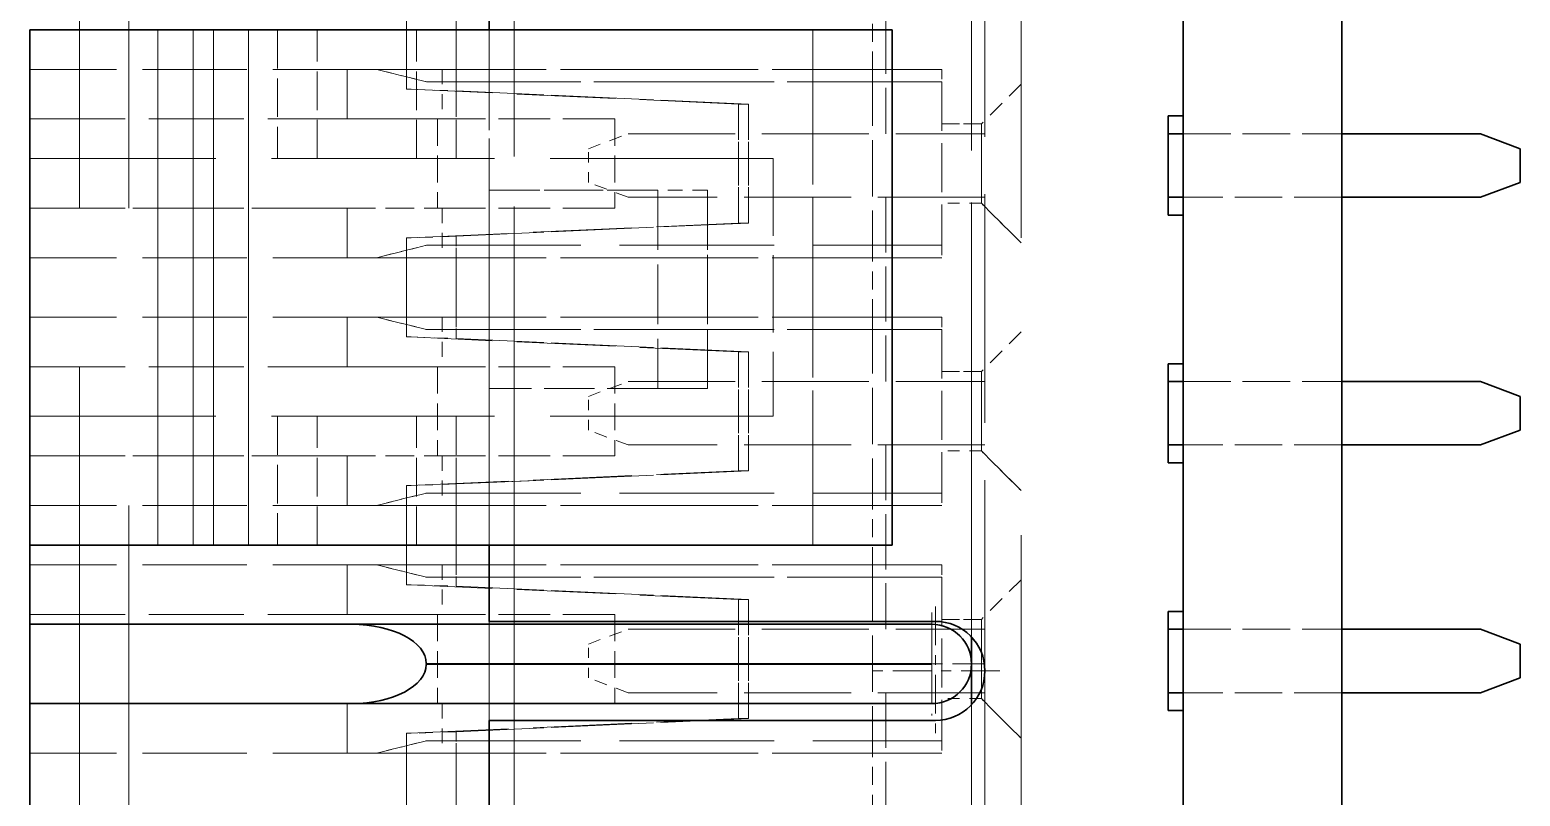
# Model space of a CAD drawing. Extents: x 23 to 417, y 3 to 294.
# Drawn here: x 329.07 to 344.11, y 106.66 to 114.4 of the extents above; entities that cross this region are included whole.
import ezdxf

# ---------------------------------------------------------------- set-up
doc = ezdxf.new("R2010")
doc.units = 0
doc.linetypes.add('DASHDOT', pattern=[18.5, 12, -3, 0.5, -3])
doc.linetypes.add('DASHED', pattern=[15, 12, -3])
doc.layers.get('0').update_dxf_attribs({"lineweight": 13})

# ---------------------------------------------------------------- blocks, each defined once
blk = doc.blocks.new('BLOCK112')
at = {"color": 7, "linetype": 'DASHDOT', "lineweight": 13, "ltscale": 0.0325}
for p, q in [((36.898, -88.127), (36.898, -89.427)), ((37.548, -88.777), (36.248, -88.777))]:
    blk.add_line(p, q, dxfattribs=at)
blk = doc.blocks.new('BLOCK116')
at = {"color": 7, "linetype": 'DASHDOT', "lineweight": 13, "ltscale": 0.026}
for p, q in [((36.863, -88.187), (36.863, -89.227)), ((37.383, -88.707), (36.343, -88.707))]:
    blk.add_line(p, q, dxfattribs=at)
blk = doc.blocks.new('BLOCK123')
at = {"color": 7, "lineweight": 35}
for p, q in [((39.398, -108.651), (39.398, -14.177)), ((40.998, -108.651), (40.998, -14.177))]:
    blk.add_line(p, q, dxfattribs=at)
at = {"color": 7, "linetype": 'DASHED', "lineweight": 13}
for p, q in [((32.648, -97.857), (32.648, -71.997)), ((32.648, -97.857), (32.648, -71.997)), ((28.263, -97.707), (28.263, -72.107)), ((28.263, -72.107), (28.263, -97.707)), ((28.763, -72.107), (28.763, -97.707)), ((28.763, -72.107), (28.763, -97.707)), ((37.263, -97.707), (37.263, -72.107)), ((37.263, -97.707), (37.263, -72.107)), ((37.763, -72.407), (37.763, -97.407)), ((37.763, -72.407), (37.763, -97.407))]:
    blk.add_line(p, q, dxfattribs=at)
at = {"color": 7, "linetype": 'DASHED', "lineweight": 13, "ltscale": 0.2175}
for p, q in [((32.398, -80.577), (32.398, -89.277)), ((32.398, -89.277), (32.398, -80.577))]:
    blk.add_line(p, q, dxfattribs=at)
at = {"color": 7, "linetype": 'DASHED', "lineweight": 13, "ltscale": 0.1925}
blk.add_line((37.398, -81.077), (37.398, -88.777), dxfattribs=at)
blk.add_line((37.398, -81.077), (37.398, -88.777), dxfattribs=at)
at = {"color": 7, "linetype": 'DASHED', "lineweight": 13, "ltscale": 0.175368}
blk.add_line((37.263, -81.42), (37.263, -88.434), dxfattribs=at)
blk.add_line((37.263, -81.42), (37.263, -88.434), dxfattribs=at)
at = {"color": 7, "lineweight": 35, "ltscale": 0.01825}
blk.add_line((32.398, -82.307), (32.398, -81.577), dxfattribs=at)
blk.add_line((32.398, -82.307), (32.398, -81.577), dxfattribs=at)
at = {"color": 7, "linetype": 'DASHED', "lineweight": 13, "ltscale": 0.1675}
blk.add_line((32.648, -81.577), (32.648, -88.277), dxfattribs=at)
blk.add_line((32.648, -81.577), (32.648, -88.277), dxfattribs=at)
at = {"color": 7, "linetype": 'DASHED', "lineweight": 13, "ltscale": 0.0465}
for p, q in [((36.398, -81.497), (36.398, -83.357)), ((36.398, -81.497), (36.398, -83.357)), ((36.398, -83.997), (36.398, -85.857)), ((36.398, -83.997), (36.398, -85.857)), ((36.398, -86.497), (36.398, -88.357)), ((36.398, -86.497), (36.398, -88.357)), ((36.398, -88.997), (36.398, -90.857)), ((36.398, -88.997), (36.398, -90.857))]:
    blk.add_line(p, q, dxfattribs=at)
at = {"color": 7, "linetype": 'DASHED', "lineweight": 13, "ltscale": 0.0375}
for p, q in [((39.398, -83.177), (39.398, -81.677)), ((39.398, -81.677), (39.398, -83.177)), ((39.398, -85.677), (39.398, -84.177)), ((39.398, -84.177), (39.398, -85.677)), ((39.398, -88.177), (39.398, -86.677)), ((39.398, -86.677), (39.398, -88.177)), ((39.398, -90.677), (39.398, -89.177)), ((39.398, -89.177), (39.398, -90.677))]:
    blk.add_line(p, q, dxfattribs=at)
at = {"color": 7, "linetype": 'DASHED', "lineweight": 13, "ltscale": 0.025}
for p, q in [((31.563, -82.907), (31.563, -81.907)), ((31.563, -81.907), (31.563, -82.907)), ((31.563, -85.407), (31.563, -84.407)), ((31.563, -84.407), (31.563, -85.407)), ((31.563, -87.907), (31.563, -86.907)), ((31.563, -86.907), (31.563, -87.907)), ((31.563, -90.407), (31.563, -89.407)), ((31.563, -89.407), (31.563, -90.407))]:
    blk.add_line(p, q, dxfattribs=at)
at = {"color": 7, "linetype": 'DASHED', "lineweight": 13, "ltscale": 0.015}
for p, q in [((32.063, -82.107), (32.063, -82.707)), ((32.063, -82.707), (32.063, -82.107)), ((36.263, -82.707), (36.263, -82.107)), ((36.263, -82.707), (36.263, -82.107)), ((32.063, -84.607), (32.063, -85.207)), ((32.063, -85.207), (32.063, -84.607)), ((36.263, -85.207), (36.263, -84.607)), ((36.263, -85.207), (36.263, -84.607)), ((32.063, -87.107), (32.063, -87.707)), ((32.063, -87.707), (32.063, -87.107)), ((36.263, -87.707), (36.263, -87.107)), ((36.263, -87.707), (36.263, -87.107)), ((32.063, -89.607), (32.063, -90.207)), ((32.063, -90.207), (32.063, -89.607)), ((36.263, -90.207), (36.263, -89.607)), ((36.263, -90.207), (36.263, -89.607))]:
    blk.add_line(p, q, dxfattribs=at)
at = {"color": 7, "lineweight": 35, "ltscale": 0.032322}
for p, q in [((29.055, -82.307), (27.763, -82.307)), ((29.055, -82.307), (27.763, -82.307)), ((27.763, -87.507), (29.055, -87.507)), ((29.055, -87.507), (27.763, -87.507))]:
    blk.add_line(p, q, dxfattribs=at)
at = {"color": 7, "lineweight": 35, "ltscale": 0.13}
for p, q in [((27.763, -82.307), (27.763, -87.507)), ((27.763, -82.307), (27.763, -87.507)), ((36.463, -82.307), (36.463, -87.507)), ((36.463, -82.307), (36.463, -87.507))]:
    blk.add_line(p, q, dxfattribs=at)
at = {"color": 7, "lineweight": 35, "ltscale": 0.008839}
for p, q in [((29.055, -82.307), (29.409, -82.307)), ((29.055, -82.307), (29.409, -82.307)), ((29.97, -82.307), (29.616, -82.307)), ((29.97, -82.307), (29.616, -82.307)), ((29.409, -87.507), (29.055, -87.507)), ((29.055, -87.507), (29.409, -87.507)), ((29.616, -87.507), (29.97, -87.507)), ((29.97, -87.507), (29.616, -87.507))]:
    blk.add_line(p, q, dxfattribs=at)
at = {"color": 7, "lineweight": 13, "ltscale": 0.13}
for p, q in [((29.055, -82.307), (29.055, -87.507)), ((29.055, -82.307), (29.055, -87.507)), ((29.409, -82.307), (29.409, -87.507)), ((29.409, -82.307), (29.409, -87.507)), ((29.616, -82.307), (29.616, -87.507)), ((29.616, -82.307), (29.616, -87.507)), ((29.97, -82.307), (29.97, -87.507)), ((29.97, -82.307), (29.97, -87.507))]:
    blk.add_line(p, q, dxfattribs=at)
at = {"color": 7, "lineweight": 35, "ltscale": 0.005178}
for p, q in [((29.616, -82.307), (29.409, -82.307)), ((29.616, -82.307), (29.409, -82.307)), ((29.409, -87.507), (29.616, -87.507)), ((29.616, -87.507), (29.409, -87.507))]:
    blk.add_line(p, q, dxfattribs=at)
at = {"color": 7, "lineweight": 35, "ltscale": 0.162322}
for p, q in [((36.463, -82.307), (29.97, -82.307)), ((36.463, -82.307), (29.97, -82.307)), ((29.97, -87.507), (36.463, -87.507)), ((36.463, -87.507), (29.97, -87.507))]:
    blk.add_line(p, q, dxfattribs=at)
at = {"color": 7, "linetype": 'DASHED', "lineweight": 13, "ltscale": 0.0325}
for p, q in [((30.263, -82.307), (30.263, -83.607)), ((30.263, -82.307), (30.263, -83.607)), ((30.263, -82.307), (30.263, -83.607)), ((30.263, -82.307), (30.263, -83.607)), ((30.663, -83.607), (30.663, -82.307)), ((30.663, -83.607), (30.663, -82.307)), ((31.663, -83.607), (31.663, -82.307)), ((31.663, -83.607), (31.663, -82.307)), ((32.063, -83.607), (32.063, -82.307)), ((32.063, -82.307), (32.063, -83.607)), ((32.063, -82.307), (32.063, -83.607)), ((32.063, -82.307), (32.063, -83.607)), ((30.263, -86.207), (30.263, -87.507)), ((30.263, -86.207), (30.263, -87.507)), ((30.263, -86.207), (30.263, -87.507)), ((30.263, -86.207), (30.263, -87.507)), ((30.663, -87.507), (30.663, -86.207)), ((30.663, -87.507), (30.663, -86.207)), ((31.663, -87.507), (31.663, -86.207)), ((31.663, -87.507), (31.663, -86.207)), ((32.063, -87.507), (32.063, -86.207)), ((32.063, -86.207), (32.063, -87.507)), ((32.063, -86.207), (32.063, -87.507)), ((32.063, -86.207), (32.063, -87.507))]:
    blk.add_line(p, q, dxfattribs=at)
at = {"color": 7, "linetype": 'DASHED', "lineweight": 13, "ltscale": 0.0405}
blk.add_line((32.398, -83.927), (32.398, -82.307), dxfattribs=at)
blk.add_line((32.398, -83.927), (32.398, -82.307), dxfattribs=at)
at = {"color": 7, "linetype": 'DASHED', "lineweight": 13, "ltscale": 0.13}
for p, q in [((35.663, -87.507), (35.663, -82.307)), ((35.663, -82.307), (35.663, -87.507)), ((36.963, -82.832), (31.763, -82.832)), ((31.763, -82.832), (36.963, -82.832)), ((31.763, -84.482), (36.963, -84.482)), ((31.763, -84.482), (36.963, -84.482)), ((36.963, -85.332), (31.763, -85.332)), ((31.763, -85.332), (36.963, -85.332)), ((31.763, -86.982), (36.963, -86.982)), ((31.763, -86.982), (36.963, -86.982)), ((36.963, -87.832), (31.763, -87.832)), ((31.763, -87.832), (36.963, -87.832)), ((31.763, -89.482), (36.963, -89.482)), ((31.763, -89.482), (36.963, -89.482))]:
    blk.add_line(p, q, dxfattribs=at)
at = {"color": 7, "linetype": 'DASHED', "lineweight": 13, "ltscale": 0.0875}
for p, q in [((31.263, -82.707), (27.763, -82.707)), ((31.263, -82.707), (27.763, -82.707)), ((31.263, -84.607), (27.763, -84.607)), ((31.263, -84.607), (27.763, -84.607)), ((31.263, -85.207), (27.763, -85.207)), ((31.263, -85.207), (27.763, -85.207)), ((31.263, -87.107), (27.763, -87.107)), ((31.263, -87.107), (27.763, -87.107)), ((31.263, -87.707), (27.763, -87.707)), ((31.263, -87.707), (27.763, -87.707)), ((31.263, -89.607), (27.763, -89.607)), ((31.263, -89.607), (27.763, -89.607))]:
    blk.add_line(p, q, dxfattribs=at)
at = {"color": 7, "linetype": 'DASHED', "lineweight": 13, "ltscale": 0.0125}
for p, q in [((30.963, -83.207), (30.963, -82.707)), ((30.963, -82.707), (30.963, -83.207)), ((31.924, -82.707), (31.924, -83.207)), ((31.924, -82.707), (31.924, -83.207)), ((34.598, -83.927), (34.098, -83.927)), ((34.598, -83.927), (34.098, -83.927)), ((30.963, -84.607), (30.963, -84.107)), ((30.963, -84.107), (30.963, -84.607)), ((31.924, -84.107), (31.924, -84.607)), ((31.924, -84.107), (31.924, -84.607)), ((30.963, -85.707), (30.963, -85.207)), ((30.963, -85.207), (30.963, -85.707)), ((31.924, -85.207), (31.924, -85.707)), ((31.924, -85.207), (31.924, -85.707)), ((34.098, -85.927), (34.598, -85.927)), ((34.598, -85.927), (34.098, -85.927)), ((30.963, -87.107), (30.963, -86.607)), ((30.963, -86.607), (30.963, -87.107)), ((31.924, -86.607), (31.924, -87.107)), ((31.924, -86.607), (31.924, -87.107)), ((30.963, -88.207), (30.963, -87.707)), ((30.963, -87.707), (30.963, -88.207)), ((31.924, -87.707), (31.924, -88.207)), ((31.924, -87.707), (31.924, -88.207)), ((30.963, -89.607), (30.963, -89.107)), ((30.963, -89.107), (30.963, -89.607)), ((31.924, -89.107), (31.924, -89.607)), ((31.924, -89.107), (31.924, -89.607))]:
    blk.add_line(p, q, dxfattribs=at)
at = {"color": 7, "linetype": 'DASHED', "lineweight": 13, "ltscale": 0.1425}
for p, q in [((36.963, -82.707), (31.263, -82.707)), ((31.263, -82.707), (36.963, -82.707)), ((36.963, -84.607), (31.263, -84.607)), ((31.263, -84.607), (36.963, -84.607)), ((36.963, -85.207), (31.263, -85.207)), ((31.263, -85.207), (36.963, -85.207)), ((36.963, -87.107), (31.263, -87.107)), ((31.263, -87.107), (36.963, -87.107)), ((36.963, -87.707), (31.263, -87.707)), ((31.263, -87.707), (36.963, -87.707)), ((36.963, -89.607), (31.263, -89.607)), ((31.263, -89.607), (36.963, -89.607))]:
    blk.add_line(p, q, dxfattribs=at)
at = {"color": 7, "linetype": 'DASHED', "lineweight": 13, "ltscale": 0.012885}
for p, q in [((31.763, -82.832), (31.263, -82.707)), ((31.263, -82.707), (31.763, -82.832)), ((31.263, -84.607), (31.763, -84.482)), ((31.763, -84.482), (31.263, -84.607)), ((31.763, -85.332), (31.263, -85.207)), ((31.263, -85.207), (31.763, -85.332)), ((31.263, -87.107), (31.763, -86.982)), ((31.763, -86.982), (31.263, -87.107)), ((31.763, -87.832), (31.263, -87.707)), ((31.263, -87.707), (31.763, -87.832)), ((31.263, -89.607), (31.763, -89.482)), ((31.763, -89.482), (31.263, -89.607))]:
    blk.add_line(p, q, dxfattribs=at)
at = {"color": 7, "linetype": 'DASHED', "lineweight": 13, "ltscale": 0.00541}
for p, q in [((32.063, -82.923), (32.063, -82.707)), ((32.063, -82.707), (32.063, -82.923)), ((32.063, -84.607), (32.063, -84.391)), ((32.063, -84.391), (32.063, -84.607)), ((32.063, -85.423), (32.063, -85.207)), ((32.063, -85.207), (32.063, -85.423)), ((32.063, -87.107), (32.063, -86.891)), ((32.063, -86.891), (32.063, -87.107)), ((32.063, -87.923), (32.063, -87.707)), ((32.063, -87.707), (32.063, -87.923)), ((32.063, -89.607), (32.063, -89.391)), ((32.063, -89.391), (32.063, -89.607))]:
    blk.add_line(p, q, dxfattribs=at)
at = {"color": 7, "linetype": 'DASHED', "lineweight": 13, "ltscale": 0.0475}
for p, q in [((36.263, -82.707), (36.263, -84.607)), ((36.263, -82.707), (36.263, -84.607)), ((36.263, -85.207), (36.263, -87.107)), ((36.263, -85.207), (36.263, -87.107)), ((36.263, -87.707), (36.263, -89.607)), ((36.263, -87.707), (36.263, -89.607))]:
    blk.add_line(p, q, dxfattribs=at)
at = {"color": 7, "linetype": 'DASHED', "lineweight": 13, "ltscale": 0.003125}
for p, q in [((36.963, -82.707), (36.963, -82.832)), ((36.963, -82.707), (36.963, -82.832)), ((36.963, -84.482), (36.963, -84.607)), ((36.963, -84.482), (36.963, -84.607)), ((36.963, -85.207), (36.963, -85.332)), ((36.963, -85.207), (36.963, -85.332)), ((36.963, -86.982), (36.963, -87.107)), ((36.963, -86.982), (36.963, -87.107)), ((36.963, -87.707), (36.963, -87.832)), ((36.963, -87.707), (36.963, -87.832)), ((36.963, -89.482), (36.963, -89.607)), ((36.963, -89.482), (36.963, -89.607))]:
    blk.add_line(p, q, dxfattribs=at)
at = {"color": 7, "linetype": 'DASHED', "lineweight": 13, "ltscale": 0.04125}
for p, q in [((36.963, -82.832), (36.963, -84.482)), ((36.963, -82.832), (36.963, -84.482)), ((36.963, -85.332), (36.963, -86.982)), ((36.963, -85.332), (36.963, -86.982)), ((36.963, -87.832), (36.963, -89.482)), ((36.963, -87.832), (36.963, -89.482))]:
    blk.add_line(p, q, dxfattribs=at)
at = {"color": 7, "linetype": 'DASHED', "lineweight": 13, "ltscale": 0.001151}
for p, q in [((31.563, -82.907), (31.609, -82.907)), ((31.609, -82.907), (31.563, -82.907)), ((31.609, -84.407), (31.563, -84.407)), ((31.609, -84.407), (31.563, -84.407)), ((31.563, -85.407), (31.609, -85.407)), ((31.609, -85.407), (31.563, -85.407)), ((31.609, -86.907), (31.563, -86.907)), ((31.609, -86.907), (31.563, -86.907)), ((31.563, -87.907), (31.609, -87.907)), ((31.609, -87.907), (31.563, -87.907)), ((31.609, -89.407), (31.563, -89.407)), ((31.609, -89.407), (31.563, -89.407))]:
    blk.add_line(p, q, dxfattribs=at)
at = {"color": 7, "linetype": 'DASHED', "lineweight": 13, "ltscale": 0.0829}
for p, q in [((34.912, -83.057), (31.599, -82.907)), ((34.912, -83.057), (31.599, -82.907)), ((31.599, -84.407), (34.912, -84.257)), ((31.599, -84.407), (34.912, -84.257)), ((34.912, -85.557), (31.599, -85.407)), ((34.912, -85.557), (31.599, -85.407)), ((31.599, -86.907), (34.912, -86.757)), ((31.599, -86.907), (34.912, -86.757)), ((34.912, -88.057), (31.599, -87.907)), ((34.912, -88.057), (31.599, -87.907)), ((31.599, -89.407), (34.912, -89.257)), ((31.599, -89.407), (34.912, -89.257))]:
    blk.add_line(p, q, dxfattribs=at)
at = {"color": 7, "linetype": 'DASHED', "lineweight": 13, "ltscale": 0.011356}
for p, q in [((31.609, -82.907), (32.063, -82.923)), ((31.609, -82.907), (32.063, -82.923)), ((32.063, -84.391), (31.609, -84.407)), ((32.063, -84.391), (31.609, -84.407)), ((31.609, -85.407), (32.063, -85.423)), ((31.609, -85.407), (32.063, -85.423)), ((32.063, -86.891), (31.609, -86.907)), ((32.063, -86.891), (31.609, -86.907)), ((31.609, -87.907), (32.063, -87.923)), ((31.609, -87.907), (32.063, -87.923)), ((32.063, -89.391), (31.609, -89.407)), ((32.063, -89.391), (31.609, -89.407))]:
    blk.add_line(p, q, dxfattribs=at)
at = {"color": 7, "linetype": 'DASHED', "lineweight": 13, "ltscale": 0.073826}
for p, q in [((35.013, -83.057), (32.063, -82.923)), ((32.063, -82.923), (35.013, -83.057)), ((32.063, -84.391), (35.013, -84.257)), ((35.013, -84.257), (32.063, -84.391)), ((35.013, -85.557), (32.063, -85.423)), ((32.063, -85.423), (35.013, -85.557)), ((32.063, -86.891), (35.013, -86.757)), ((35.013, -86.757), (32.063, -86.891)), ((35.013, -88.057), (32.063, -87.923)), ((32.063, -87.923), (35.013, -88.057)), ((32.063, -89.391), (35.013, -89.257)), ((35.013, -89.257), (32.063, -89.391))]:
    blk.add_line(p, q, dxfattribs=at)
at = {"color": 7, "linetype": 'DASHED', "lineweight": 13, "ltscale": 0.014142}
for p, q in [((37.763, -82.857), (37.363, -83.257)), ((37.763, -82.857), (37.363, -83.257)), ((37.363, -84.057), (37.763, -84.457)), ((37.763, -84.457), (37.363, -84.057)), ((37.763, -85.357), (37.363, -85.757)), ((37.763, -85.357), (37.363, -85.757)), ((37.363, -86.557), (37.763, -86.957)), ((37.763, -86.957), (37.363, -86.557)), ((37.763, -87.857), (37.363, -88.257)), ((37.763, -87.857), (37.363, -88.257)), ((37.363, -89.057), (37.763, -89.457)), ((37.763, -89.457), (37.363, -89.057))]:
    blk.add_line(p, q, dxfattribs=at)
at = {"color": 7, "linetype": 'DASHED', "lineweight": 13, "ltscale": 0.03}
for p, q in [((34.912, -84.257), (34.912, -83.057)), ((34.912, -83.057), (34.912, -84.257)), ((35.013, -84.257), (35.013, -83.057)), ((35.013, -83.057), (35.013, -84.257)), ((34.912, -86.757), (34.912, -85.557)), ((34.912, -85.557), (34.912, -86.757)), ((35.013, -86.757), (35.013, -85.557)), ((35.013, -85.557), (35.013, -86.757)), ((34.912, -89.257), (34.912, -88.057)), ((34.912, -88.057), (34.912, -89.257)), ((35.013, -89.257), (35.013, -88.057)), ((35.013, -88.057), (35.013, -89.257))]:
    blk.add_line(p, q, dxfattribs=at)
at = {"color": 7, "linetype": 'DASHED', "lineweight": 13, "ltscale": 0.002515}
for p, q in [((34.912, -83.057), (35.013, -83.057)), ((34.912, -83.057), (35.013, -83.057)), ((34.912, -84.257), (35.013, -84.257)), ((35.013, -84.257), (34.912, -84.257)), ((34.912, -85.557), (35.013, -85.557)), ((34.912, -85.557), (35.013, -85.557)), ((34.912, -86.757), (35.013, -86.757)), ((35.013, -86.757), (34.912, -86.757)), ((34.912, -88.057), (35.013, -88.057)), ((34.912, -88.057), (35.013, -88.057)), ((34.912, -89.257), (35.013, -89.257)), ((35.013, -89.257), (34.912, -89.257))]:
    blk.add_line(p, q, dxfattribs=at)
at = {"color": 7, "linetype": 'DASHED', "lineweight": 13, "ltscale": 0.08}
for p, q in [((27.763, -83.207), (30.963, -83.207)), ((27.763, -83.207), (30.963, -83.207)), ((30.963, -84.107), (27.763, -84.107)), ((27.763, -84.107), (30.963, -84.107)), ((27.763, -85.707), (30.963, -85.707)), ((27.763, -85.707), (30.963, -85.707)), ((30.963, -86.607), (27.763, -86.607)), ((27.763, -86.607), (30.963, -86.607)), ((27.763, -88.207), (30.963, -88.207)), ((27.763, -88.207), (30.963, -88.207))]:
    blk.add_line(p, q, dxfattribs=at)
at = {"color": 7, "linetype": 'DASHED', "lineweight": 13, "ltscale": 0.02404}
for p, q in [((31.924, -83.207), (30.963, -83.207)), ((30.963, -83.207), (31.924, -83.207)), ((30.963, -84.107), (31.924, -84.107)), ((30.963, -84.107), (31.924, -84.107)), ((31.924, -85.707), (30.963, -85.707)), ((30.963, -85.707), (31.924, -85.707)), ((30.963, -86.607), (31.924, -86.607)), ((30.963, -86.607), (31.924, -86.607)), ((31.924, -88.207), (30.963, -88.207)), ((30.963, -88.207), (31.924, -88.207))]:
    blk.add_line(p, q, dxfattribs=at)
at = {"color": 7, "linetype": 'DASHED', "lineweight": 13, "ltscale": 0.0225}
for p, q in [((31.877, -83.207), (31.877, -84.107)), ((31.877, -83.207), (31.877, -84.107)), ((33.663, -83.207), (33.663, -84.107)), ((33.663, -83.207), (33.663, -84.107)), ((31.877, -85.707), (31.877, -86.607)), ((31.877, -85.707), (31.877, -86.607)), ((33.663, -85.707), (33.663, -86.607)), ((33.663, -85.707), (33.663, -86.607)), ((31.877, -88.207), (31.877, -89.107)), ((31.877, -88.207), (31.877, -89.107)), ((33.663, -88.207), (33.663, -89.107)), ((33.663, -88.207), (33.663, -89.107))]:
    blk.add_line(p, q, dxfattribs=at)
at = {"color": 7, "linetype": 'DASHED', "lineweight": 13, "ltscale": 0.04346}
for p, q in [((33.663, -83.207), (31.924, -83.207)), ((33.663, -83.207), (31.924, -83.207)), ((33.663, -84.107), (31.924, -84.107)), ((33.663, -84.107), (31.924, -84.107)), ((33.663, -85.707), (31.924, -85.707)), ((33.663, -85.707), (31.924, -85.707)), ((33.663, -86.607), (31.924, -86.607)), ((33.663, -86.607), (31.924, -86.607)), ((33.663, -88.207), (31.924, -88.207)), ((33.663, -88.207), (31.924, -88.207))]:
    blk.add_line(p, q, dxfattribs=at)
at = {"color": 7, "linetype": 'DASHED', "lineweight": 13, "ltscale": 0.01}
for p, q in [((36.963, -83.257), (37.363, -83.257)), ((37.363, -83.257), (36.963, -83.257)), ((37.363, -84.057), (36.963, -84.057)), ((37.363, -84.057), (36.963, -84.057)), ((36.963, -85.757), (37.363, -85.757)), ((37.363, -85.757), (36.963, -85.757)), ((37.363, -86.557), (36.963, -86.557)), ((37.363, -86.557), (36.963, -86.557)), ((36.963, -88.257), (37.363, -88.257)), ((37.363, -88.257), (36.963, -88.257)), ((37.363, -89.057), (36.963, -89.057)), ((37.363, -89.057), (36.963, -89.057))]:
    blk.add_line(p, q, dxfattribs=at)
at = {"color": 7, "linetype": 'DASHED', "lineweight": 13, "ltscale": 0.02}
for p, q in [((37.363, -84.057), (37.363, -83.257)), ((37.363, -83.257), (37.363, -84.057)), ((37.363, -84.057), (37.363, -83.257)), ((37.363, -83.257), (37.363, -84.057)), ((37.363, -86.557), (37.363, -85.757)), ((37.363, -85.757), (37.363, -86.557)), ((37.363, -86.557), (37.363, -85.757)), ((37.363, -85.757), (37.363, -86.557)), ((37.363, -89.057), (37.363, -88.257)), ((37.363, -88.257), (37.363, -89.057)), ((37.363, -89.057), (37.363, -88.257)), ((37.363, -88.257), (37.363, -89.057))]:
    blk.add_line(p, q, dxfattribs=at)
at = {"color": 7, "lineweight": 35, "ltscale": 0.025}
for p, q in [((39.248, -83.177), (39.248, -84.177)), ((39.248, -84.177), (39.248, -83.177)), ((39.248, -85.677), (39.248, -86.677)), ((39.248, -86.677), (39.248, -85.677)), ((39.248, -88.177), (39.248, -89.177)), ((39.248, -89.177), (39.248, -88.177))]:
    blk.add_line(p, q, dxfattribs=at)
at = {"color": 7, "lineweight": 35, "ltscale": 0.00375}
for p, q in [((39.398, -83.177), (39.248, -83.177)), ((39.248, -83.177), (39.398, -83.177)), ((39.248, -83.357), (39.398, -83.357)), ((39.248, -83.357), (39.398, -83.357)), ((39.398, -83.997), (39.248, -83.997)), ((39.398, -83.997), (39.248, -83.997)), ((39.248, -84.177), (39.398, -84.177)), ((39.248, -84.177), (39.398, -84.177)), ((39.398, -85.677), (39.248, -85.677)), ((39.248, -85.677), (39.398, -85.677)), ((39.248, -85.857), (39.398, -85.857)), ((39.248, -85.857), (39.398, -85.857)), ((39.398, -86.497), (39.248, -86.497)), ((39.398, -86.497), (39.248, -86.497)), ((39.248, -86.677), (39.398, -86.677)), ((39.248, -86.677), (39.398, -86.677)), ((39.398, -88.177), (39.248, -88.177)), ((39.248, -88.177), (39.398, -88.177)), ((39.248, -88.357), (39.398, -88.357)), ((39.248, -88.357), (39.398, -88.357)), ((39.398, -88.997), (39.248, -88.997)), ((39.398, -88.997), (39.248, -88.997)), ((39.248, -89.177), (39.398, -89.177)), ((39.248, -89.177), (39.398, -89.177))]:
    blk.add_line(p, q, dxfattribs=at)
at = {"color": 7, "linetype": 'DASHED', "lineweight": 13, "ltscale": 0.01068}
for p, q in [((33.398, -83.507), (33.798, -83.357)), ((33.398, -83.507), (33.798, -83.357)), ((33.798, -83.997), (33.398, -83.847)), ((33.798, -83.997), (33.398, -83.847)), ((33.398, -86.007), (33.798, -85.857)), ((33.398, -86.007), (33.798, -85.857)), ((33.798, -86.497), (33.398, -86.347)), ((33.798, -86.497), (33.398, -86.347)), ((33.398, -88.507), (33.798, -88.357)), ((33.398, -88.507), (33.798, -88.357)), ((33.798, -88.997), (33.398, -88.847)), ((33.798, -88.997), (33.398, -88.847))]:
    blk.add_line(p, q, dxfattribs=at)
at = {"color": 7, "linetype": 'DASHED', "lineweight": 13, "ltscale": 0.09}
for p, q in [((33.798, -83.357), (37.398, -83.357)), ((33.798, -83.357), (37.398, -83.357)), ((37.398, -83.997), (33.798, -83.997)), ((37.398, -83.997), (33.798, -83.997)), ((33.798, -85.857), (37.398, -85.857)), ((33.798, -85.857), (37.398, -85.857)), ((37.398, -86.497), (33.798, -86.497)), ((37.398, -86.497), (33.798, -86.497)), ((33.798, -88.357), (37.398, -88.357)), ((33.798, -88.357), (37.398, -88.357)), ((37.398, -88.997), (33.798, -88.997)), ((37.398, -88.997), (33.798, -88.997))]:
    blk.add_line(p, q, dxfattribs=at)
at = {"color": 7, "linetype": 'DASHED', "lineweight": 13, "ltscale": 0.04}
for p, q in [((39.398, -83.357), (40.998, -83.357)), ((39.398, -83.357), (40.998, -83.357)), ((40.998, -83.997), (39.398, -83.997)), ((40.998, -83.997), (39.398, -83.997)), ((39.398, -85.857), (40.998, -85.857)), ((39.398, -85.857), (40.998, -85.857)), ((40.998, -86.497), (39.398, -86.497)), ((40.998, -86.497), (39.398, -86.497)), ((39.398, -88.357), (40.998, -88.357)), ((39.398, -88.357), (40.998, -88.357)), ((40.998, -88.997), (39.398, -88.997)), ((40.998, -88.997), (39.398, -88.997))]:
    blk.add_line(p, q, dxfattribs=at)
at = {"color": 7, "lineweight": 35, "ltscale": 0.035}
for p, q in [((40.998, -83.357), (42.398, -83.357)), ((40.998, -83.357), (42.398, -83.357)), ((42.398, -83.997), (40.998, -83.997)), ((42.398, -83.997), (40.998, -83.997)), ((40.998, -85.857), (42.398, -85.857)), ((40.998, -85.857), (42.398, -85.857)), ((42.398, -86.497), (40.998, -86.497)), ((42.398, -86.497), (40.998, -86.497)), ((40.998, -88.357), (42.398, -88.357)), ((40.998, -88.357), (42.398, -88.357)), ((42.398, -88.997), (40.998, -88.997)), ((42.398, -88.997), (40.998, -88.997))]:
    blk.add_line(p, q, dxfattribs=at)
at = {"color": 7, "lineweight": 35, "ltscale": 0.01068}
for p, q in [((42.398, -83.357), (42.798, -83.507)), ((42.398, -83.357), (42.798, -83.507)), ((42.798, -83.847), (42.398, -83.997)), ((42.798, -83.847), (42.398, -83.997)), ((42.398, -85.857), (42.798, -86.007)), ((42.398, -85.857), (42.798, -86.007)), ((42.798, -86.347), (42.398, -86.497)), ((42.798, -86.347), (42.398, -86.497)), ((42.398, -88.357), (42.798, -88.507)), ((42.398, -88.357), (42.798, -88.507)), ((42.798, -88.847), (42.398, -88.997)), ((42.798, -88.847), (42.398, -88.997))]:
    blk.add_line(p, q, dxfattribs=at)
at = {"color": 7, "linetype": 'DASHED', "lineweight": 13, "ltscale": 0.0085}
for p, q in [((33.398, -83.847), (33.398, -83.507)), ((33.398, -83.847), (33.398, -83.507)), ((33.398, -86.347), (33.398, -86.007)), ((33.398, -86.347), (33.398, -86.007)), ((33.398, -88.847), (33.398, -88.507)), ((33.398, -88.847), (33.398, -88.507))]:
    blk.add_line(p, q, dxfattribs=at)
at = {"color": 7, "lineweight": 35, "ltscale": 0.0085}
for p, q in [((42.798, -83.507), (42.798, -83.847)), ((42.798, -83.507), (42.798, -83.847)), ((42.798, -86.007), (42.798, -86.347)), ((42.798, -86.007), (42.798, -86.347)), ((42.798, -88.507), (42.798, -88.847)), ((42.798, -88.507), (42.798, -88.847))]:
    blk.add_line(p, q, dxfattribs=at)
at = {"color": 7, "linetype": 'DASHED', "lineweight": 13, "ltscale": 0.1875}
for p, q in [((35.263, -83.607), (27.763, -83.607)), ((35.263, -83.607), (27.763, -83.607)), ((35.263, -86.207), (27.763, -86.207)), ((35.263, -86.207), (27.763, -86.207))]:
    blk.add_line(p, q, dxfattribs=at)
at = {"color": 7, "linetype": 'DASHED', "lineweight": 13, "ltscale": 0.065}
blk.add_line((35.263, -83.607), (35.263, -86.207), dxfattribs=at)
blk.add_line((35.263, -83.607), (35.263, -86.207), dxfattribs=at)
at = {"color": 7, "linetype": 'DASHED', "lineweight": 13, "ltscale": 0.05}
for p, q in [((32.398, -83.927), (32.398, -85.927)), ((32.398, -83.927), (32.398, -85.927)), ((34.098, -83.927), (34.098, -85.927)), ((34.098, -83.927), (34.098, -85.927)), ((34.598, -85.927), (34.598, -83.927)), ((34.598, -83.927), (34.598, -85.927))]:
    blk.add_line(p, q, dxfattribs=at)
at = {"color": 7, "linetype": 'DASHED', "lineweight": 13, "ltscale": 0.0425}
for p, q in [((32.398, -83.927), (34.098, -83.927)), ((34.098, -83.927), (32.398, -83.927)), ((34.098, -85.927), (32.398, -85.927)), ((34.098, -85.927), (32.398, -85.927))]:
    blk.add_line(p, q, dxfattribs=at)
at = {"color": 7, "linetype": 'DASHED', "lineweight": 13, "ltscale": 0.0395}
blk.add_line((32.398, -87.507), (32.398, -85.927), dxfattribs=at)
blk.add_line((32.398, -87.507), (32.398, -85.927), dxfattribs=at)
at = {"color": 7, "lineweight": 35, "ltscale": 0.02}
for p, q in [((27.763, -87.507), (27.763, -88.307)), ((27.763, -88.307), (27.763, -87.507)), ((27.763, -88.307), (27.763, -89.107)), ((27.763, -89.107), (27.763, -88.307))]:
    blk.add_line(p, q, dxfattribs=at)
at = {"color": 7, "lineweight": 35, "ltscale": 0.01925}
blk.add_line((32.398, -88.277), (32.398, -87.507), dxfattribs=at)
blk.add_line((32.398, -88.277), (32.398, -87.507), dxfattribs=at)
at = {"color": 7, "lineweight": 35, "ltscale": 0.08119}
for p, q in [((27.763, -88.307), (31.01, -88.307)), ((31.01, -88.307), (27.763, -88.307)), ((31.01, -89.107), (27.763, -89.107)), ((27.763, -89.107), (31.01, -89.107))]:
    blk.add_line(p, q, dxfattribs=at)
at = {"color": 7, "lineweight": 35, "ltscale": 0.14631}
for p, q in [((31.01, -88.307), (36.863, -88.307)), ((31.01, -88.307), (36.863, -88.307)), ((36.863, -89.107), (31.01, -89.107)), ((36.863, -89.107), (31.01, -89.107))]:
    blk.add_line(p, q, dxfattribs=at)
at = {"color": 7, "lineweight": 35, "ltscale": 0.1125}
for p, q in [((36.898, -88.277), (32.398, -88.277)), ((36.898, -88.277), (32.398, -88.277)), ((32.398, -89.277), (36.898, -89.277)), ((36.898, -89.277), (32.398, -89.277))]:
    blk.add_line(p, q, dxfattribs=at)
at = {"color": 7, "lineweight": 13, "ltscale": 0.009875}
for p, q in [((36.863, -88.702), (36.863, -88.307)), ((36.863, -88.702), (36.863, -88.307)), ((36.863, -88.712), (36.863, -89.107)), ((36.863, -88.712), (36.863, -89.107))]:
    blk.add_line(p, q, dxfattribs=at)
at = {"color": 7, "lineweight": 35, "ltscale": 0.006816}
blk.add_line((37.263, -88.434), (37.263, -88.707), dxfattribs=at)
blk.add_line((37.263, -88.434), (37.263, -88.707), dxfattribs=at)
at = {"color": 7, "lineweight": 35, "ltscale": 0.00025}
blk.add_line((31.763, -88.712), (31.763, -88.702), dxfattribs=at)
blk.add_line((31.763, -88.712), (31.763, -88.702), dxfattribs=at)
at = {"color": 7, "lineweight": 13, "ltscale": 0.1275}
for p, q in [((31.763, -88.702), (36.863, -88.702)), ((31.763, -88.702), (36.863, -88.702)), ((36.863, -88.712), (31.763, -88.712)), ((36.863, -88.712), (31.763, -88.712))]:
    blk.add_line(p, q, dxfattribs=at)
at = {"color": 7, "lineweight": 35, "ltscale": 0.010316}
blk.add_line((37.263, -88.707), (37.263, -89.12), dxfattribs=at)
blk.add_line((37.263, -88.707), (37.263, -89.12), dxfattribs=at)
at = {"color": 7, "linetype": 'DASHED', "lineweight": 13, "ltscale": 0.227}
blk.add_line((37.398, -88.777), (37.398, -97.857), dxfattribs=at)
blk.add_line((37.398, -88.777), (37.398, -97.857), dxfattribs=at)
at = {"color": 7, "lineweight": 35, "ltscale": 0.23875}
for p, q in [((27.763, -89.107), (27.763, -98.657)), ((27.763, -98.657), (27.763, -89.107))]:
    blk.add_line(p, q, dxfattribs=at)
at = {"color": 7, "linetype": 'DASHED', "lineweight": 13, "ltscale": 0.214684}
blk.add_line((37.263, -89.12), (37.263, -97.707), dxfattribs=at)
blk.add_line((37.263, -89.12), (37.263, -97.707), dxfattribs=at)
at = {"color": 7, "lineweight": 35, "ltscale": 0.2145}
blk.add_line((32.398, -97.857), (32.398, -89.277), dxfattribs=at)
blk.add_line((32.398, -97.857), (32.398, -89.277), dxfattribs=at)
at = {"color": 7, "linetype": 'DASHED', "lineweight": 13, "ltscale": 0.2145}
blk.add_line((32.648, -89.277), (32.648, -97.857), dxfattribs=at)
blk.add_line((32.648, -89.277), (32.648, -97.857), dxfattribs=at)
at = {"color": 7, "lineweight": 35}
for centre, radius in [((36.863, -88.707), 0.4), ((36.863, -88.707), 0.4), ((36.898, -88.777), 0.5), ((36.898, -88.777), 0.5)]:
    blk.add_arc(centre, radius, 270, 450, dxfattribs=at)
for centre, major_axis, start_param, end_param in [((31.01, -88.702), (-0.752, 0), 3.141593, 4.712389), ((31.01, -88.702), (-0.752, 0), 3.141593, 4.712389), ((31.01, -88.712), (0.752, 0), 4.712389, 6.283185), ((31.01, -88.712), (0.752, 0), 4.712389, 6.283185)]:
    blk.add_ellipse(centre, major_axis=major_axis, ratio=0.525, start_param=start_param, end_param=end_param, dxfattribs=at)

msp = doc.modelspace()

# ---------------------------------------------------------------- block references
at = {"lineweight": 0}
for name in ['BLOCK123', 'BLOCK112', 'BLOCK116']:
    msp.add_blockref(name, (301.307, 196.704), dxfattribs=at)

doc.saveas('drawing.dxf')
